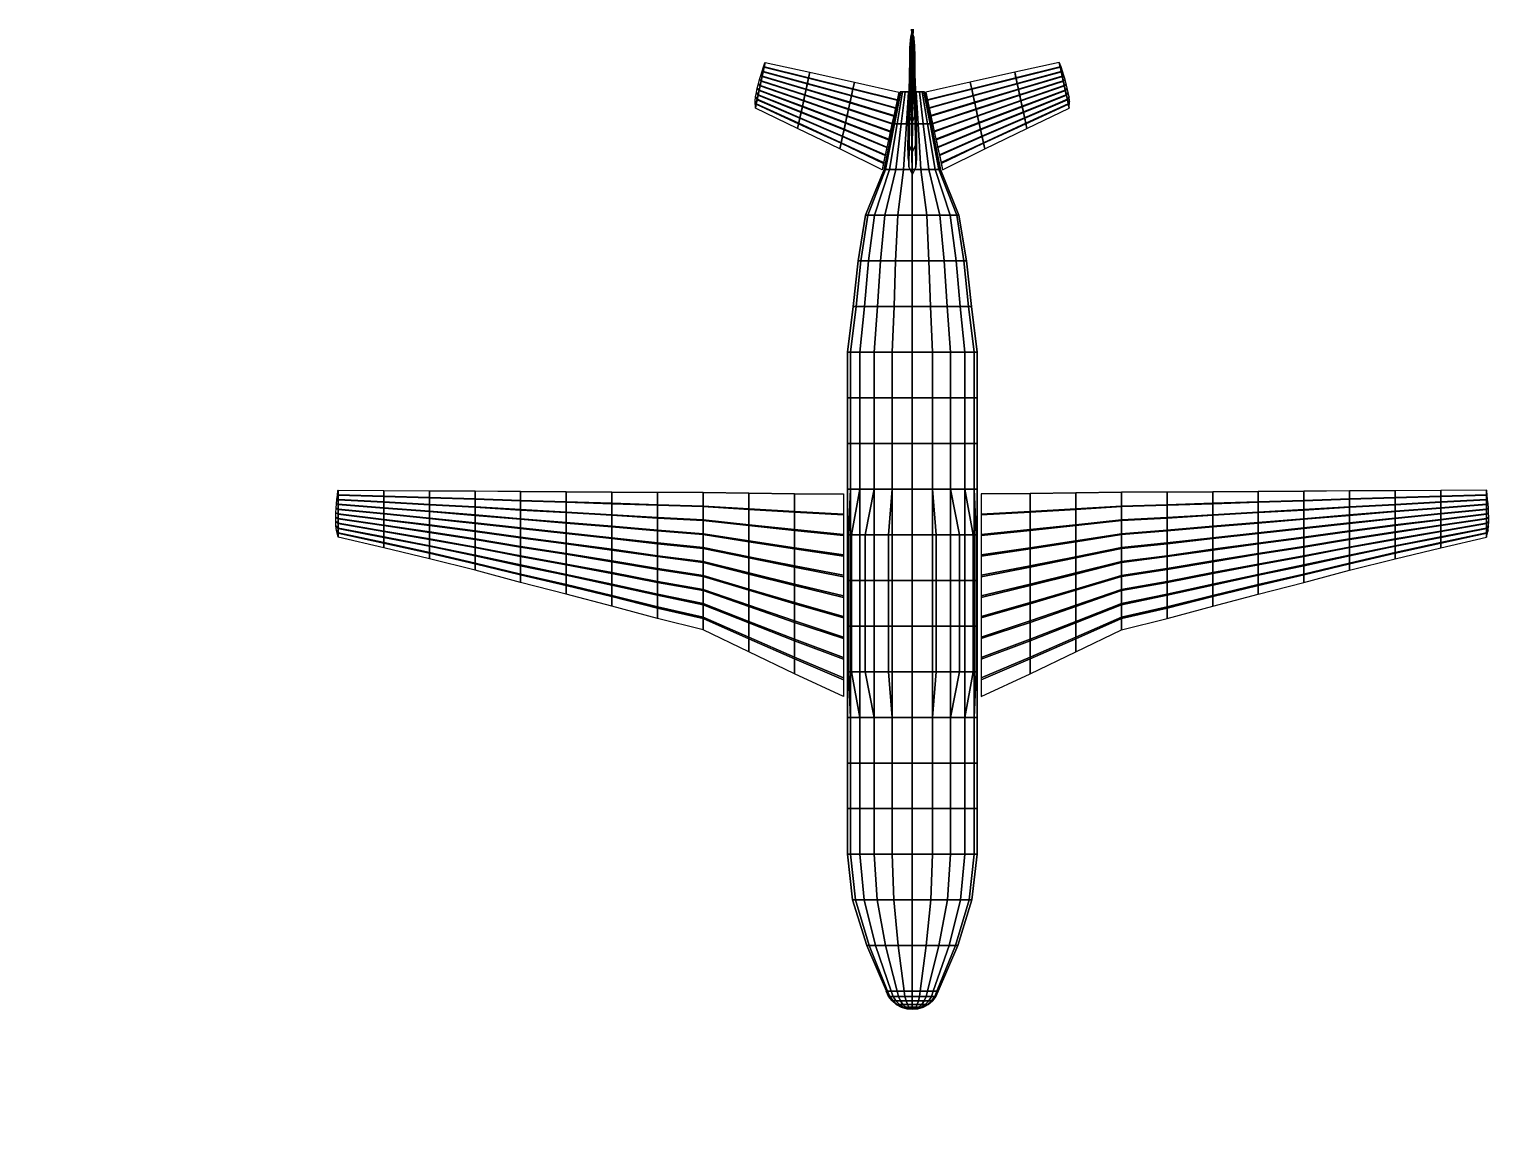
# Model space of a CAD drawing. Extents: x -2 to 30, y -2 to 22.
import ezdxf

# ---------------------------------------------------------------- set-up
doc = ezdxf.new("R2010")
doc.units = 0
doc.header["$PDMODE"] = 1
doc.layers.get('0').update_dxf_attribs({"linetype": 'CONTINUOUS'})
for name, color, linetype in [('BODY', 4, 'CONTINUOUS'), ('TAIL', 4, 'CONTINUOUS'), ('WINGS', 4, 'CONTINUOUS')]:
    doc.layers.add(name, color=color, linetype=linetype)

# ---------------------------------------------------------------- blocks, each defined once
blk = doc.blocks.new('HALF-PLANE')
at = {"layer": 'BODY', "color": 0}
mesh = blk.add_polymesh((11, 7), dxfattribs=at)
for k, corner in enumerate([(0, 13), (0, 14), (0, 15), (0, 16), (0, 17), (0, 18), (0, 18.70018), (-0.4394, 13), (-0.400265, 14), (-0.365928, 15), (-0.315939, 16), (-0.190098, 17), (-0.126896, 18), (-0.08171, 18.700052), (-0.835789, 13), (-0.761349, 14), (-0.696037, 15), (-0.600953, 16), (-0.361589, 17), (-0.241371, 18), (-0.155421, 18.700052), (-1.150365, 13), (-1.047908, 14), (-0.958013, 15), (-0.827141, 16), (-0.497684, 17), (-0.332219, 18), (-0.213919, 18.700052), (-1.352336, 13), (-1.231889, 14), (-1.126211, 15), (-0.972362, 16), (-0.585063, 17), (-0.390547, 18), (-0.251477, 18.700052), (-1.42193, 13), (-1.295285, 14), (-1.184169, 15), (-1.022402, 16), (-0.615172, 17), (-0.410646, 18), (-0.264419, 18.700052), (-1.352336, 13), (-1.231889, 14), (-1.126211, 15), (-0.972362, 16), (-0.585063, 17), (-0.390547, 18), (-0.251477, 18.700052), (-1.150365, 13), (-1.047908, 14), (-0.958013, 15), (-0.827141, 16), (-0.497684, 17), (-0.332219, 18), (-0.213919, 18.700052), (-0.835789, 13), (-0.761349, 14), (-0.696037, 15), (-0.600953, 16), (-0.361589, 17), (-0.241371, 18), (-0.155421, 18.700052), (-0.4394, 13), (-0.400265, 14), (-0.365928, 15), (-0.315939, 16), (-0.190098, 17), (-0.126896, 18), (-0.08171, 18.700052), (0, 13), (0, 14), (0, 15), (0, 16), (0, 17), (0, 18), (0, 18.70018)]):
    mesh.set_mesh_vertex(divmod(k, 7), corner)
mesh = blk.add_polymesh((11, 4), dxfattribs=at)
for k, corner in enumerate([(0, 10), (0, 11), (0, 12), (0, 13), (-0.4394, 10), (-0.4394, 11), (-0.4394, 12), (-0.4394, 13), (-0.835789, 10), (-0.835789, 11), (-0.835789, 12), (-0.835789, 13), (-1.150365, 10), (-1.150365, 11), (-1.150365, 12), (-1.150365, 13), (-1.352336, 10), (-1.352336, 11), (-1.352336, 12), (-1.352336, 13), (-1.42193, 10), (-1.42193, 11), (-1.42193, 12), (-1.42193, 13), (-1.352336, 10), (-1.352336, 11), (-1.352336, 12), (-1.352336, 13), (-1.150365, 10), (-1.150365, 11), (-1.150365, 12), (-1.150365, 13), (-0.835789, 10), (-0.835789, 11), (-0.835789, 12), (-0.835789, 13), (-0.4394, 10), (-0.4394, 11), (-0.4394, 12), (-0.4394, 13), (0, 10), (0, 11), (0, 12), (0, 13)]):
    mesh.set_mesh_vertex(divmod(k, 4), corner)
mesh = blk.add_polymesh((11, 6), dxfattribs=at)
for k, corner in enumerate([(0, 5), (0, 6), (0, 7), (0, 8), (0, 9), (0, 10), (-0.4394, 5), (-0.519944, 6), (-0.519944, 7), (-0.519944, 8), (-0.519944, 9), (-0.4394, 10), (-0.835789, 5), (-1.032015, 6), (-1.032015, 7), (-1.032015, 8), (-1.032015, 9), (-0.835789, 10), (-1.150365, 5), (-1.333675, 6), (-1.333675, 7), (-1.333675, 8), (-1.333675, 9), (-1.150365, 10), (-1.352336, 5), (-1.397193, 6), (-1.397193, 7), (-1.397193, 8), (-1.397193, 9), (-1.352336, 10), (-1.42193, 5), (-1.42193, 6), (-1.42193, 7), (-1.42193, 8), (-1.42193, 9), (-1.42193, 10), (-1.352336, 5), (-1.352336, 6), (-1.352336, 7), (-1.352336, 8), (-1.352336, 9), (-1.352336, 10), (-1.150365, 5), (-1.150365, 6), (-1.150365, 7), (-1.150365, 8), (-1.150365, 9), (-1.150365, 10), (-0.835789, 5), (-0.835789, 6), (-0.835789, 7), (-0.835789, 8), (-0.835789, 9), (-0.835789, 10), (-0.4394, 5), (-0.4394, 6), (-0.4394, 7), (-0.4394, 8), (-0.4394, 9), (-0.4394, 10), (0, 5), (0, 6), (0, 7), (0, 8), (0, 9), (0, 10)]):
    mesh.set_mesh_vertex(divmod(k, 6), corner)
mesh = blk.add_polymesh((11, 4), dxfattribs=at)
for k, corner in enumerate([(0, 2), (0, 3), (0, 4), (0, 5), (-0.4394, 2), (-0.4394, 3), (-0.4394, 4), (-0.4394, 5), (-0.835789, 2), (-0.835789, 3), (-0.835789, 4), (-0.835789, 5), (-1.150365, 2), (-1.150365, 3), (-1.150365, 4), (-1.150365, 5), (-1.352336, 2), (-1.352336, 3), (-1.352336, 4), (-1.352336, 5), (-1.42193, 2), (-1.42193, 3), (-1.42193, 4), (-1.42193, 5), (-1.352336, 2), (-1.352336, 3), (-1.352336, 4), (-1.352336, 5), (-1.150365, 2), (-1.150365, 3), (-1.150365, 4), (-1.150365, 5), (-0.835789, 2), (-0.835789, 3), (-0.835789, 4), (-0.835789, 5), (-0.4394, 2), (-0.4394, 3), (-0.4394, 4), (-0.4394, 5), (0, 2), (0, 3), (0, 4), (0, 5)]):
    mesh.set_mesh_vertex(divmod(k, 4), corner)
mesh = blk.add_polymesh((11, 4), dxfattribs=at)
for k, corner in enumerate([(0, -1), (0, 0), (0, 1), (0, 2), (-0.17576, -1), (-0.307262, 0), (-0.403971, 1), (-0.4394, 2), (-0.334316, -1), (-0.584447, 0), (-0.768399, 1), (-0.835789, 2), (-0.460146, -1), (-0.804422, 0), (-1.057611, 1), (-1.150365, 2), (-0.540934, -1), (-0.945655, 0), (-1.243296, 1), (-1.352336, 2), (-0.568772, -1), (-0.99432, 0), (-1.307279, 1), (-1.42193, 2), (-0.540934, -1), (-0.945655, 0), (-1.243296, 1), (-1.352336, 2), (-0.460146, -1), (-0.804422, 0), (-1.057611, 1), (-1.150365, 2), (-0.334316, -1), (-0.584447, 0), (-0.768399, 1), (-0.835789, 2), (-0.17576, -1), (-0.307262, 0), (-0.403971, 1), (-0.4394, 2), (0, -1), (0, 0), (0, 1), (0, 2)]):
    mesh.set_mesh_vertex(divmod(k, 4), corner)
at = {"layer": 'TAIL', "color": 0}
mesh = blk.add_polymesh((5, 11), dxfattribs=at)
for k, corner in enumerate([(-0.003983, 18.701679), (-0.022677, 18.519597), (-0.041371, 18.337515), (-0.058357, 18.155281), (-0.072123, 17.972761), (-0.08472, 17.790172), (-0.09216, 17.607284), (-0.095591, 17.424327), (-0.092537, 17.241369), (-0.074967, 17.059358), (-0.003983, 16.89919), (-0.007505, 18.992888), (-0.024109, 18.831167), (-0.040713, 18.669447), (-0.055799, 18.507591), (-0.068026, 18.345481), (-0.079214, 18.18331), (-0.085823, 18.020874), (-0.08887, 17.858376), (-0.086157, 17.695877), (-0.070552, 17.53422), (-0.007505, 17.391962), (-0.014023, 19.367085), (-0.027485, 19.235963), (-0.040947, 19.104841), (-0.053179, 18.973609), (-0.063092, 18.842172), (-0.072164, 18.710685), (-0.077522, 18.578983), (-0.079993, 18.44723), (-0.077793, 18.315478), (-0.065141, 18.184407), (-0.014023, 18.069066), (-0.004666, 19.713698), (-0.015505, 19.608126), (-0.026344, 19.502554), (-0.036192, 19.396894), (-0.044174, 19.291068), (-0.051478, 19.185202), (-0.055791, 19.079163), (-0.057781, 18.973084), (-0.05601, 18.867004), (-0.045823, 18.761473), (-0.004666, 18.668607), (-0.015589, 20.074316), (-0.007182, 19.992432), (-0.032403, 19.910547), (-0.040042, 19.828594), (-0.046232, 19.746512), (-0.051897, 19.6644), (-0.055243, 19.582153), (-0.056786, 19.499874), (-0.055413, 19.417596), (-0.047511, 19.335743), (-0.015589, 19.263714)]):
    mesh.set_mesh_vertex(divmod(k, 11), corner)
at = {"layer": 'WINGS', "color": 0}
mesh = blk.add_polymesh((5, 11), dxfattribs=at)
for k, corner in enumerate([(-3.438965, 18.346199), (-3.442918, 18.49624), (-3.434022, 18.59278), (-3.41684, 18.688234), (-3.395579, 18.782874), (-3.371909, 18.876942), (-3.34597, 18.970411), (-3.318366, 19.063402), (-3.289297, 19.155947), (-3.25926, 19.248183), (-3.228475, 19.340171), (-3.438965, 18.346199), (-3.418917, 18.438266), (-3.397117, 18.538378), (-3.375018, 18.639864), (-3.352782, 18.741977), (-3.33055, 18.844074), (-3.308441, 18.94561), (-3.28643, 19.046688), (-3.264497, 19.147414), (-3.242616, 19.247897), (-3.22077, 19.348223), (-2.512781, 17.900396), (-2.488177, 18.013387), (-2.461422, 18.136253), (-2.434301, 18.260803), (-2.407012, 18.386124), (-2.379727, 18.511425), (-2.352592, 18.636037), (-2.32558, 18.760088), (-2.298661, 18.883706), (-2.271808, 19.007025), (-2.244997, 19.130153), (-1.586597, 17.454594), (-1.557437, 17.588509), (-1.525728, 17.734128), (-1.493584, 17.881743), (-1.461241, 18.030271), (-1.428904, 18.178775), (-1.396744, 18.326464), (-1.364729, 18.473488), (-1.332826, 18.619997), (-1.301, 18.766154), (-1.269223, 18.912083), (-0.663323, 16.995475), (-0.629346, 17.15151), (-0.592399, 17.321182), (-0.554946, 17.49318), (-0.517261, 17.666242), (-0.479582, 17.839276), (-0.44211, 18.01136), (-0.404807, 18.182668), (-0.367634, 18.353378), (-0.330551, 18.523677), (-0.293526, 18.69371)]):
    mesh.set_mesh_vertex(divmod(k, 11), corner)
mesh = blk.add_polymesh((5, 11), dxfattribs=at)
for k, corner in enumerate([(-3.438965, 18.346199), (-3.442918, 18.49624), (-3.434022, 18.59278), (-3.41684, 18.688234), (-3.395579, 18.782874), (-3.371909, 18.876942), (-3.34597, 18.970411), (-3.318366, 19.063402), (-3.289297, 19.155947), (-3.25926, 19.248183), (-3.22077, 19.348223), (-3.438965, 18.346199), (-3.420946, 18.428946), (-3.398902, 18.530181), (-3.376666, 18.632294), (-3.354412, 18.734492), (-3.332193, 18.836532), (-3.310013, 18.938388), (-3.287846, 19.040189), (-3.265671, 19.142022), (-3.243468, 19.243984), (-3.22123, 19.346113), (-2.512781, 17.900396), (-2.490667, 18.001949), (-2.463613, 18.126192), (-2.436324, 18.251513), (-2.409012, 18.376938), (-2.381743, 18.502169), (-2.354522, 18.627174), (-2.327317, 18.752112), (-2.300102, 18.877088), (-2.272854, 19.002224), (-2.244997, 19.130153), (-1.586597, 17.454594), (-1.560388, 17.574953), (-1.528324, 17.722204), (-1.495981, 17.870732), (-1.463612, 18.019384), (-1.431292, 18.167806), (-1.399031, 18.31596), (-1.366788, 18.464034), (-1.334534, 18.612154), (-1.302239, 18.760464), (-1.269223, 18.912083), (-0.663323, 16.995475), (-0.632785, 17.135715), (-0.595424, 17.307288), (-0.55774, 17.48035), (-0.520023, 17.653556), (-0.482365, 17.826494), (-0.444775, 17.999121), (-0.407206, 18.171653), (-0.369624, 18.34424), (-0.331995, 18.517047), (-0.293526, 18.69371)]):
    mesh.set_mesh_vertex(divmod(k, 11), corner)
mesh = blk.add_polymesh((7, 11), dxfattribs=at)
for k, corner in enumerate([(-12.580612, 8.950456), (-12.616839, 9.09622), (-12.628687, 9.192443), (-12.632208, 9.289367), (-12.631571, 9.386364), (-12.628458, 9.483314), (-12.623, 9.580162), (-12.615813, 9.676897), (-12.6071, 9.773508), (-12.597376, 9.870022), (-12.586868, 9.966455), (-12.580612, 8.950456), (-12.580612, 9.04468), (-12.580612, 9.147139), (-12.580612, 9.251003), (-12.580612, 9.355509), (-12.580612, 9.459998), (-12.580612, 9.563913), (-12.580612, 9.667361), (-12.580612, 9.770446), (-12.580612, 9.873284), (-12.580612, 9.975961), (-11.580783, 8.711923), (-11.580783, 8.827562), (-11.580783, 8.953307), (-11.580783, 9.080776), (-11.580783, 9.209034), (-11.580783, 9.33727), (-11.580783, 9.464803), (-11.580783, 9.591761), (-11.580783, 9.718275), (-11.580783, 9.844485), (-11.580783, 9.970497), (-10.580954, 8.473391), (-10.580954, 8.610444), (-10.580954, 8.759475), (-10.580954, 8.910549), (-10.580954, 9.062558), (-10.580954, 9.214542), (-10.580954, 9.365692), (-10.580954, 9.516161), (-10.580954, 9.666104), (-10.580954, 9.815686), (-10.580954, 9.965034), (-9.581134, 8.221227), (-9.581134, 8.380919), (-9.581134, 8.554567), (-9.581134, 8.730595), (-9.581134, 8.907713), (-9.581134, 9.084802), (-9.581134, 9.260918), (-9.581134, 9.436241), (-9.581134, 9.610951), (-9.581134, 9.785241), (-9.581134, 9.959258), (-8.581325, 7.955434), (-8.581325, 8.138987), (-8.581325, 8.338582), (-8.581325, 8.540914), (-8.581325, 8.744498), (-8.581325, 8.948048), (-8.581325, 9.150481), (-8.581325, 9.352001), (-8.581325, 9.552818), (-8.581325, 9.753151), (-8.581325, 9.95317), (-7.581507, 7.700999), (-7.581507, 7.907395), (-7.581507, 8.131828), (-7.581507, 8.359339), (-7.581507, 8.588257), (-7.581507, 8.817138), (-7.581507, 9.044763), (-7.581507, 9.271361), (-7.581507, 9.497168), (-7.581507, 9.722432), (-7.581507, 9.947343)]):
    mesh.set_mesh_vertex(divmod(k, 11), corner)
mesh = blk.add_polymesh((7, 11), dxfattribs=at)
for k, corner in enumerate([(-12.580612, 8.950456), (-12.616839, 9.09622), (-12.628687, 9.192443), (-12.632208, 9.289367), (-12.631571, 9.386364), (-12.628458, 9.483314), (-12.623, 9.580162), (-12.615813, 9.676897), (-12.6071, 9.773508), (-12.597376, 9.870022), (-12.586868, 9.966455), (-12.580612, 8.950456), (-12.580612, 9.035142), (-12.580612, 9.138749), (-12.580612, 9.243255), (-12.580612, 9.347848), (-12.580612, 9.45228), (-12.580612, 9.556523), (-12.580612, 9.660709), (-12.580612, 9.764928), (-12.580612, 9.86928), (-12.580612, 9.973801), (-11.580783, 8.711923), (-11.580783, 8.815856), (-11.580783, 8.94301), (-11.580783, 9.071267), (-11.580783, 9.199632), (-11.580783, 9.327798), (-11.580783, 9.455732), (-11.580783, 9.583597), (-11.580783, 9.711503), (-11.580783, 9.839571), (-11.580783, 9.967847), (-10.580954, 8.473391), (-10.580954, 8.59657), (-10.580954, 8.747272), (-10.580954, 8.89928), (-10.580954, 9.051415), (-10.580954, 9.203316), (-10.580954, 9.354942), (-10.580954, 9.506486), (-10.580954, 9.658077), (-10.580954, 9.809862), (-10.580954, 9.961893), (-9.581134, 8.221227), (-9.581134, 8.364753), (-9.581134, 8.540348), (-9.581134, 8.717465), (-9.581134, 8.89473), (-9.581134, 9.071721), (-9.581134, 9.248392), (-9.581134, 9.424968), (-9.581134, 9.601599), (-9.581134, 9.778455), (-9.581134, 9.959258), (-8.581325, 7.955434), (-8.581325, 8.120406), (-8.581325, 8.322239), (-8.581325, 8.525821), (-8.581325, 8.729574), (-8.581325, 8.933012), (-8.581325, 9.136083), (-8.581325, 9.339043), (-8.581325, 9.542067), (-8.581325, 9.745351), (-8.581325, 9.948964), (-7.581507, 7.700999), (-7.581507, 7.886501), (-7.581507, 8.113451), (-7.581507, 8.342368), (-7.581507, 8.571477), (-7.581507, 8.800232), (-7.581507, 9.028574), (-7.581507, 9.256791), (-7.581507, 9.48508), (-7.581507, 9.713661), (-7.581507, 9.942612)]):
    mesh.set_mesh_vertex(divmod(k, 11), corner)
mesh = blk.add_polymesh((7, 11), dxfattribs=at)
for k, corner in enumerate([(-7.581507, 7.700999), (-7.581507, 7.907395), (-7.581507, 8.131828), (-7.581507, 8.359339), (-7.581507, 8.588257), (-7.581507, 8.817138), (-7.581507, 9.044763), (-7.581507, 9.271361), (-7.581507, 9.497168), (-7.581507, 9.722432), (-7.581507, 9.947343), (-6.581696, 7.437477), (-6.581696, 7.667531), (-6.581696, 7.91769), (-6.581696, 8.171279), (-6.581696, 8.426437), (-6.581696, 8.681553), (-6.581696, 8.935269), (-6.581696, 9.187841), (-6.581696, 9.439532), (-6.581696, 9.690615), (-6.581696, 9.941307), (-5.581891, 7.164868), (-5.581891, 7.419396), (-5.581891, 7.696167), (-5.581891, 7.976735), (-5.581891, 8.259037), (-5.581891, 8.541293), (-5.581891, 8.822), (-5.581891, 9.101442), (-5.581891, 9.379907), (-5.581891, 9.657702), (-5.581891, 9.935063), (-4.58207, 6.914977), (-4.58207, 7.191939), (-4.58207, 7.493105), (-4.58207, 7.798402), (-4.58207, 8.105586), (-4.58207, 8.412721), (-4.58207, 8.71817), (-4.58207, 9.022242), (-4.58207, 9.325252), (-4.58207, 9.627532), (-4.58207, 9.929339), (-3.582414, 6.433459), (-3.582414, 6.753649), (-3.582414, 7.101823), (-3.582414, 7.454771), (-3.582414, 7.809902), (-3.582414, 8.164975), (-3.582414, 8.518099), (-3.582414, 8.869631), (-3.582414, 9.219935), (-3.582414, 9.569396), (-3.582414, 9.91831), (-2.582759, 5.951759), (-2.582759, 6.315195), (-2.582759, 6.710393), (-2.582759, 7.11101), (-2.582759, 7.514105), (-2.582759, 7.917135), (-2.582759, 8.317952), (-2.582759, 8.716962), (-2.582759, 9.114579), (-2.582759, 9.511238), (-2.582759, 9.907277), (-1.505483, 5.45652), (-1.505483, 5.864416), (-1.505483, 6.307961), (-1.505483, 6.757587), (-1.505483, 7.209995), (-1.505483, 7.662329), (-1.505483, 8.11218), (-1.505483, 8.560003), (-1.505483, 9.006262), (-1.505483, 9.451446), (-1.505483, 9.895934)]):
    mesh.set_mesh_vertex(divmod(k, 11), corner)
mesh = blk.add_polymesh((7, 11), dxfattribs=at)
for k, corner in enumerate([(-7.581507, 7.700999), (-7.581507, 7.886501), (-7.581507, 8.113451), (-7.581507, 8.342368), (-7.581507, 8.571477), (-7.581507, 8.800232), (-7.581507, 9.028574), (-7.581507, 9.256791), (-7.581507, 9.48508), (-7.581507, 9.713661), (-7.581507, 9.942612), (-6.581696, 7.437477), (-6.581696, 7.644242), (-6.581696, 7.897206), (-6.581696, 8.152363), (-6.581696, 8.407733), (-6.581696, 8.662709), (-6.581696, 8.917224), (-6.581696, 9.171601), (-6.581696, 9.426058), (-6.581696, 9.68084), (-6.581696, 9.936034), (-5.581891, 7.164868), (-5.581891, 7.39363), (-5.581891, 7.673505), (-5.581891, 7.955806), (-5.581891, 8.238343), (-5.581891, 8.520444), (-5.581891, 8.802035), (-5.581891, 9.083474), (-5.581891, 9.365), (-5.581891, 9.646886), (-5.581891, 9.92923), (-4.58207, 6.914977), (-4.58207, 7.163902), (-4.58207, 7.468445), (-4.58207, 7.775628), (-4.58207, 8.083069), (-4.58207, 8.390034), (-4.58207, 8.696446), (-4.58207, 9.00269), (-4.58207, 9.309031), (-4.58207, 9.615763), (-4.58207, 9.922992), (-3.582414, 6.433459), (-3.582414, 6.721236), (-3.582414, 7.073313), (-3.582414, 7.428443), (-3.582414, 7.783869), (-3.582414, 8.138747), (-3.582414, 8.492983), (-3.582414, 8.847027), (-3.582414, 9.201183), (-3.582414, 9.55579), (-3.582414, 9.910972), (-2.582759, 5.951759), (-2.582759, 6.278404), (-2.582759, 6.678033), (-2.582759, 7.081126), (-2.582759, 7.484557), (-2.582759, 7.887364), (-2.582759, 8.289445), (-2.582759, 8.691306), (-2.582759, 9.093294), (-2.582759, 9.495794), (-2.582759, 9.898948), (-1.505483, 5.45652), (-1.505483, 5.823125), (-1.505483, 6.271642), (-1.505483, 6.724048), (-1.505483, 7.176831), (-1.505483, 7.628916), (-1.505483, 8.080185), (-1.505483, 8.531208), (-1.505483, 8.982372), (-1.505483, 9.434113), (-1.505483, 9.895934)]):
    mesh.set_mesh_vertex(divmod(k, 11), corner)

msp = doc.modelspace()

# ---------------------------------------------------------------- linework, layer by layer
at = {"color": 0}
msp.add_point((-2, -2), dxfattribs=at)

# ---------------------------------------------------------------- block references
msp.add_blockref('HALF-PLANE', (17.35, 1.925), dxfattribs=at)
at = {"color": 0, "xscale": -1}
msp.add_blockref('HALF-PLANE', (17.35, 1.925), dxfattribs=at)

# ---------------------------------------------------------------- meshes
at = {"layer": 'BODY', "color": 0}
mesh = msp.add_polymesh((20, 7), dxfattribs=dict(at, m_close=True))
for k, corner in enumerate([(17.35, 0.925), (17.35, 0.813), (17.35, 0.714), (17.35, 0.634), (17.35, 0.576), (17.35, 0.542), (17.35, 0.535), (17.526, 0.925), (17.51, 0.813), (17.487, 0.714), (17.458, 0.634), (17.425, 0.576), (17.388, 0.542), (17.35, 0.535), (17.684, 0.925), (17.654, 0.813), (17.611, 0.714), (17.556, 0.634), (17.492, 0.576), (17.422, 0.542), (17.35, 0.535), (17.81, 0.925), (17.769, 0.813), (17.709, 0.714), (17.633, 0.634), (17.545, 0.576), (17.449, 0.542), (17.35, 0.535), (17.891, 0.925), (17.842, 0.813), (17.772, 0.714), (17.683, 0.634), (17.58, 0.576), (17.467, 0.542), (17.35, 0.535), (17.919, 0.925), (17.868, 0.813), (17.794, 0.714), (17.7, 0.634), (17.592, 0.576), (17.473, 0.542), (17.35, 0.535), (17.891, 0.925), (17.842, 0.813), (17.772, 0.714), (17.683, 0.634), (17.58, 0.576), (17.467, 0.542), (17.35, 0.535), (17.81, 0.925), (17.769, 0.813), (17.709, 0.714), (17.633, 0.634), (17.545, 0.576), (17.449, 0.542), (17.35, 0.535), (17.684, 0.925), (17.654, 0.813), (17.611, 0.714), (17.556, 0.634), (17.492, 0.576), (17.422, 0.542), (17.35, 0.535), (17.526, 0.925), (17.51, 0.813), (17.487, 0.714), (17.458, 0.634), (17.425, 0.576), (17.388, 0.542), (17.35, 0.535), (17.35, 0.925), (17.35, 0.813), (17.35, 0.714), (17.35, 0.634), (17.35, 0.576), (17.35, 0.542), (17.35, 0.535), (17.174, 0.925), (17.19, 0.813), (17.213, 0.714), (17.242, 0.634), (17.275, 0.576), (17.312, 0.542), (17.35, 0.535), (17.016, 0.925), (17.046, 0.813), (17.089, 0.714), (17.144, 0.634), (17.208, 0.576), (17.278, 0.542), (17.35, 0.535), (16.89, 0.925), (16.931, 0.813), (16.991, 0.714), (17.067, 0.634), (17.154, 0.576), (17.25, 0.542), (17.35, 0.535), (16.809, 0.925), (16.858, 0.813), (16.928, 0.714), (17.017, 0.634), (17.12, 0.576), (17.233, 0.542), (17.35, 0.535), (16.781, 0.925), (16.832, 0.813), (16.906, 0.714), (17, 0.634), (17.108, 0.576), (17.227, 0.542), (17.35, 0.535), (16.809, 0.925), (16.858, 0.813), (16.928, 0.714), (17.017, 0.634), (17.12, 0.576), (17.233, 0.542), (17.35, 0.535), (16.89, 0.925), (16.931, 0.813), (16.991, 0.714), (17.067, 0.634), (17.154, 0.576), (17.25, 0.542), (17.35, 0.535), (17.016, 0.925), (17.046, 0.813), (17.089, 0.714), (17.144, 0.634), (17.208, 0.576), (17.278, 0.542), (17.35, 0.535), (17.174, 0.925), (17.19, 0.813), (17.213, 0.714), (17.242, 0.634), (17.275, 0.576), (17.312, 0.542), (17.35, 0.535)]):
    mesh.set_mesh_vertex(divmod(k, 7), corner)

doc.saveas('drawing.dxf')
